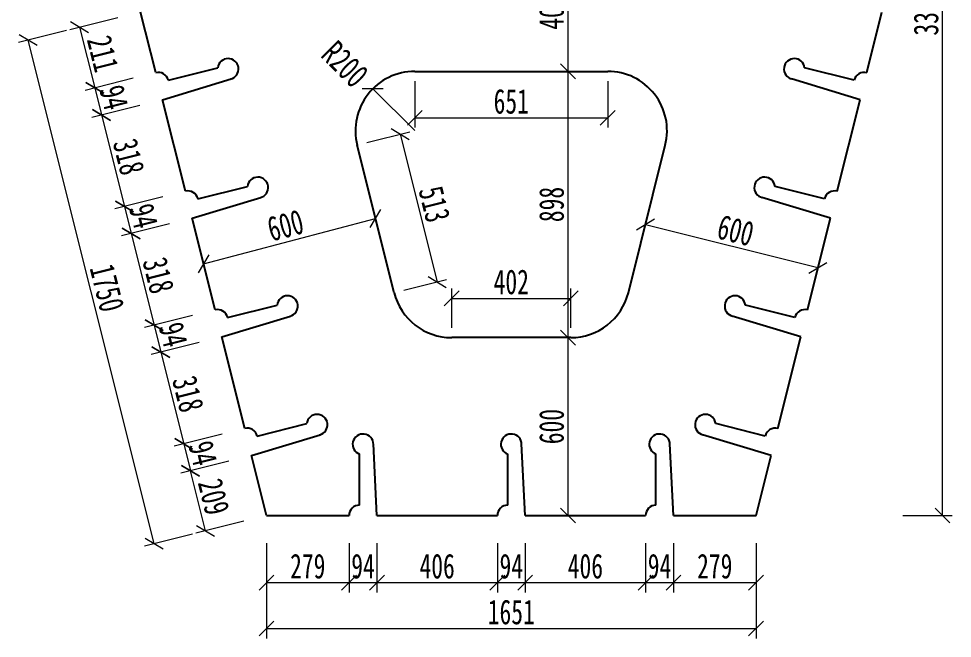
# Model space of a CAD drawing. Header units: millimetres. Extents: x -411717 to -116098, y 0 to 693159.
# Drawn here: x -181480 to -178331, y 379016 to 381106 of the extents above; entities that cross this region are included whole.
import ezdxf

# ---------------------------------------------------------------- set-up
doc = ezdxf.new("R2010")
doc.units = ezdxf.units.MM
doc.header["$LTSCALE"] = 2
doc.header["$PDMODE"] = 3
doc.header["$PDSIZE"] = -10
doc.layers.get('Defpoints').update_dxf_attribs({"color": 8, "lineweight": 9})
doc.layers.add('标注', color=4, linetype='Continuous', lineweight=13)
doc.layers.add('钢板粗线', color=1, linetype='Continuous', lineweight=25)
doc.styles.add('111', font='仿宋_GB2312.ttf', dxfattribs={"width": 0.7})
doc.dimstyles.new('200', dxfattribs={"dimscale": 0, "dimtxt": 2.5, "dimasz": 1.5, "dimexe": 1, "dimexo": 1, "dimgap": 0.4, "dimtad": 1, "dimdec": 0, "dimdsep": 46, "dimtxsty": '111', "dimblk": 'OBLIQUE', "dimcen": 0, "dimclrd": 256, "dimclre": 256, "dimclrt": 256, "dimadec": 1, "dimazin": 2, "dimtfac": 1, "dimtdec": 0, "dimtmove": 2, "dimatfit": 3, "dimfxl": 4, "dimfxlon": 1, "dimtolj": 1, "dimlwd": -1, "dimlwe": -1, "dimarcsym": 0})

# ---------------------------------------------------------------- blocks, each defined once
blk = doc.blocks.new('_Oblique')
at = {"color": 0, "linetype": 'ByBlock', "lineweight": -2}
blk.add_line((-0.5, -0.5), (0.5, 0.5), dxfattribs=at)
blk = doc.blocks.new('*D257')
at = {"layer": 'Defpoints', "color": 0, "transparency": 16777216}
for p in [(-181017.2, 380923.6), (-180994.4, 380832.4), (-181200.3, 380780.9)]:
    blk.add_point(p, dxfattribs=at)
at = {"layer": '标注', "transparency": 16777216}
for p, q in [((-181093.8, 380904.5), (-181255.5, 380864)), ((-181223.1, 380872.1), (-181200.3, 380780.9)), ((-181071, 380813.3), (-181232.7, 380772.8))]:
    blk.add_line(p, q, dxfattribs=at)
at = {"layer": '标注', "transparency": 16777216, "xscale": 50.00000000000006, "yscale": 50.00000000000006, "zscale": 50.00000000000006}
for p, rotation in [((-181223.1, 380872.1), 104.0362434679179), ((-181200.3, 380780.9), 284.0362434679179)]:
    blk.add_blockref('_Oblique', p, dxfattribs=dict(at, rotation=rotation))
at = {"layer": '标注', "transparency": 16777216, "insert": (-181158.4, 380839.9), "char_height": 83.33, "attachment_point": 5, "rotation": 284.0362, "style": '111'}
blk.add_mtext('\\A1;94', dxfattribs=at)
blk = doc.blocks.new('*D258')
at = {"layer": 'Defpoints', "color": 0, "transparency": 16777216}
for p in [(-180994.4, 380832.4), (-180917.2, 380523.6), (-181123.1, 380472.1)]:
    blk.add_point(p, dxfattribs=at)
at = {"layer": '标注', "transparency": 16777216}
for p, q in [((-181071, 380813.3), (-181232.7, 380772.8)), ((-181200.3, 380780.9), (-181123.1, 380472.1)), ((-180993.8, 380504.5), (-181155.5, 380464))]:
    blk.add_line(p, q, dxfattribs=at)
at = {"layer": '标注', "transparency": 16777216, "xscale": 50.00000000000006, "yscale": 50.00000000000006, "zscale": 50.00000000000006}
for p, rotation in [((-181200.3, 380780.9), 104.0362434679265), ((-181123.1, 380472.1), 284.0362434679265)]:
    blk.add_blockref('_Oblique', p, dxfattribs=dict(at, rotation=rotation))
at = {"layer": '标注', "transparency": 16777216, "insert": (-181108.4, 380639.9), "char_height": 83.33, "attachment_point": 5, "rotation": 284.0362, "style": '111'}
blk.add_mtext('\\A1;318', dxfattribs=at)
blk = doc.blocks.new('*D259')
at = {"layer": 'Defpoints', "color": 0, "transparency": 16777216}
for p in [(-180917.2, 380523.6), (-180894.4, 380432.4), (-181100.3, 380380.9)]:
    blk.add_point(p, dxfattribs=at)
at = {"layer": '标注', "transparency": 16777216}
for p, q in [((-180993.8, 380504.5), (-181155.5, 380464)), ((-181123.1, 380472.1), (-181100.3, 380380.9)), ((-180971, 380413.3), (-181132.7, 380372.8))]:
    blk.add_line(p, q, dxfattribs=at)
at = {"layer": '标注', "transparency": 16777216, "xscale": 50.00000000000006, "yscale": 50.00000000000006, "zscale": 50.00000000000006}
for p, rotation in [((-181123.1, 380472.1), 104.0362434679093), ((-181100.3, 380380.9), 284.0362434679093)]:
    blk.add_blockref('_Oblique', p, dxfattribs=dict(at, rotation=rotation))
at = {"layer": '标注', "transparency": 16777216, "insert": (-181058.4, 380439.9), "char_height": 83.33, "attachment_point": 5, "rotation": 284.0362, "style": '111'}
blk.add_mtext('\\A1;94', dxfattribs=at)
blk = doc.blocks.new('*D260')
at = {"layer": 'Defpoints', "color": 0, "transparency": 16777216}
for p in [(-180894.4, 380432.4), (-180817.2, 380123.6), (-181023.1, 380072.1)]:
    blk.add_point(p, dxfattribs=at)
at = {"layer": '标注', "transparency": 16777216}
for p, q in [((-180971, 380413.3), (-181132.7, 380372.8)), ((-181100.3, 380380.9), (-181023.1, 380072.1)), ((-180893.8, 380104.5), (-181055.5, 380064))]:
    blk.add_line(p, q, dxfattribs=at)
at = {"layer": '标注', "transparency": 16777216, "xscale": 50.00000000000006, "yscale": 50.00000000000006, "zscale": 50.00000000000006}
for p, rotation in [((-181100.3, 380380.9), 104.0362434679316), ((-181023.1, 380072.1), 284.0362434679316)]:
    blk.add_blockref('_Oblique', p, dxfattribs=dict(at, rotation=rotation))
at = {"layer": '标注', "transparency": 16777216, "insert": (-181008.4, 380239.9), "char_height": 83.33, "attachment_point": 5, "rotation": 284.0362, "style": '111'}
blk.add_mtext('\\A1;318', dxfattribs=at)
blk = doc.blocks.new('*D261')
at = {"layer": 'Defpoints', "color": 0, "transparency": 16777216}
for p in [(-180817.2, 380123.6), (-180794.4, 380032.4), (-181000.3, 379980.9)]:
    blk.add_point(p, dxfattribs=at)
at = {"layer": '标注', "transparency": 16777216}
for p, q in [((-180893.8, 380104.5), (-181055.5, 380064)), ((-181023.1, 380072.1), (-181000.3, 379980.9)), ((-180871, 380013.3), (-181032.7, 379972.8))]:
    blk.add_line(p, q, dxfattribs=at)
at = {"layer": '标注', "transparency": 16777216, "xscale": 50.00000000000006, "yscale": 50.00000000000006, "zscale": 50.00000000000006}
for p, rotation in [((-181023.1, 380072.1), 104.0362434679437), ((-181000.3, 379980.9), 284.0362434679437)]:
    blk.add_blockref('_Oblique', p, dxfattribs=dict(at, rotation=rotation))
at = {"layer": '标注', "transparency": 16777216, "insert": (-180958.4, 380039.9), "char_height": 83.33, "attachment_point": 5, "rotation": 284.0362, "style": '111'}
blk.add_mtext('\\A1;94', dxfattribs=at)
blk = doc.blocks.new('*D262')
at = {"layer": 'Defpoints', "color": 0, "transparency": 16777216}
for p in [(-180794.4, 380032.4), (-180717.2, 379723.6), (-180923.1, 379672.1)]:
    blk.add_point(p, dxfattribs=at)
at = {"layer": '标注', "transparency": 16777216}
for p, q in [((-180871, 380013.3), (-181032.7, 379972.8)), ((-181000.3, 379980.9), (-180923.1, 379672.1)), ((-180793.8, 379704.5), (-180955.5, 379664))]:
    blk.add_line(p, q, dxfattribs=at)
at = {"layer": '标注', "transparency": 16777216, "xscale": 50.00000000000006, "yscale": 50.00000000000006, "zscale": 50.00000000000006}
for p, rotation in [((-181000.3, 379980.9), 104.0362434679214), ((-180923.1, 379672.1), 284.0362434679215)]:
    blk.add_blockref('_Oblique', p, dxfattribs=dict(at, rotation=rotation))
at = {"layer": '标注', "transparency": 16777216, "insert": (-180908.4, 379839.9), "char_height": 83.33, "attachment_point": 5, "rotation": 284.0362, "style": '111'}
blk.add_mtext('\\A1;318', dxfattribs=at)
blk = doc.blocks.new('*D256')
at = {"layer": 'Defpoints', "color": 0, "transparency": 16777216}
for p in [(-180717.2, 379723.6), (-180694.4, 379632.4), (-180900.3, 379580.9)]:
    blk.add_point(p, dxfattribs=at)
at = {"layer": '标注', "transparency": 16777216}
for p, q in [((-180793.8, 379704.5), (-180955.5, 379664)), ((-180923.1, 379672.1), (-180900.3, 379580.9)), ((-180771, 379613.3), (-180932.7, 379572.8))]:
    blk.add_line(p, q, dxfattribs=at)
at = {"layer": '标注', "transparency": 16777216, "xscale": 50.00000000000006, "yscale": 50.00000000000006, "zscale": 50.00000000000006}
for p, rotation in [((-180923.1, 379672.1), 104.0362434679437), ((-180900.3, 379580.9), 284.0362434679437)]:
    blk.add_blockref('_Oblique', p, dxfattribs=dict(at, rotation=rotation))
at = {"layer": '标注', "transparency": 16777216, "insert": (-180858.4, 379639.9), "char_height": 83.33, "attachment_point": 5, "rotation": 284.0362, "style": '111'}
blk.add_mtext('\\A1;94', dxfattribs=at)
blk = doc.blocks.new('*D310')
at = {"layer": 'Defpoints', "color": 0, "transparency": 16777216}
for p in [(-180365.3, 379430), (-180271.3, 379430), (-180271.3, 379203.8)]:
    blk.add_point(p, dxfattribs=at)
at = {"layer": '标注', "transparency": 16777216}
for p, q in [((-180365.3, 379337.1), (-180365.3, 379170.4)), ((-180271.3, 379337.1), (-180271.3, 379170.4)), ((-180365.3, 379203.8), (-180271.3, 379203.8))]:
    blk.add_line(p, q, dxfattribs=at)
at = {"layer": '标注', "transparency": 16777216, "xscale": 50.00000000000006, "yscale": 50.00000000000006, "zscale": 50.00000000000006, "rotation": 180}
blk.add_blockref('_Oblique', (-180365.3, 379203.8), dxfattribs=at)
at = {"layer": '标注', "transparency": 16777216, "xscale": 50.00000000000006, "yscale": 50.00000000000006, "zscale": 50.00000000000006}
blk.add_blockref('_Oblique', (-180271.3, 379203.8), dxfattribs=at)
at = {"layer": '标注', "transparency": 16777216, "insert": (-180318.3, 379258.8), "char_height": 83.33, "attachment_point": 5, "style": '111'}
blk.add_mtext('\\A1;94', dxfattribs=at)
blk = doc.blocks.new('*D311')
at = {"layer": 'Defpoints', "color": 0, "transparency": 16777216}
for p in [(-180271.3, 379430), (-179865.3, 379430), (-179865.3, 379203.8)]:
    blk.add_point(p, dxfattribs=at)
at = {"layer": '标注', "transparency": 16777216}
for p, q in [((-180271.3, 379337.1), (-180271.3, 379170.4)), ((-179865.3, 379337.1), (-179865.3, 379170.4)), ((-180271.3, 379203.8), (-179865.3, 379203.8))]:
    blk.add_line(p, q, dxfattribs=at)
at = {"layer": '标注', "transparency": 16777216, "xscale": 50.00000000000006, "yscale": 50.00000000000006, "zscale": 50.00000000000006, "rotation": 180}
blk.add_blockref('_Oblique', (-180271.3, 379203.8), dxfattribs=at)
at = {"layer": '标注', "transparency": 16777216, "xscale": 50.00000000000006, "yscale": 50.00000000000006, "zscale": 50.00000000000006}
blk.add_blockref('_Oblique', (-179865.3, 379203.8), dxfattribs=at)
at = {"layer": '标注', "transparency": 16777216, "insert": (-180068.3, 379258.8), "char_height": 83.33, "attachment_point": 5, "style": '111'}
blk.add_mtext('\\A1;406', dxfattribs=at)
blk = doc.blocks.new('*D312')
at = {"layer": 'Defpoints', "color": 0, "transparency": 16777216}
for p in [(-179865.3, 379430), (-179771.3, 379430), (-179771.3, 379203.8)]:
    blk.add_point(p, dxfattribs=at)
at = {"layer": '标注', "transparency": 16777216}
for p, q in [((-179865.3, 379337.1), (-179865.3, 379170.4)), ((-179771.3, 379337.1), (-179771.3, 379170.4)), ((-179865.3, 379203.8), (-179771.3, 379203.8))]:
    blk.add_line(p, q, dxfattribs=at)
at = {"layer": '标注', "transparency": 16777216, "xscale": 50.00000000000006, "yscale": 50.00000000000006, "zscale": 50.00000000000006, "rotation": 180}
blk.add_blockref('_Oblique', (-179865.3, 379203.8), dxfattribs=at)
at = {"layer": '标注', "transparency": 16777216, "xscale": 50.00000000000006, "yscale": 50.00000000000006, "zscale": 50.00000000000006}
blk.add_blockref('_Oblique', (-179771.3, 379203.8), dxfattribs=at)
at = {"layer": '标注', "transparency": 16777216, "insert": (-179818.3, 379258.8), "char_height": 83.33, "attachment_point": 5, "style": '111'}
blk.add_mtext('\\A1;94', dxfattribs=at)
blk = doc.blocks.new('*D313')
at = {"layer": 'Defpoints', "color": 0, "transparency": 16777216}
for p in [(-179771.3, 379430), (-179365.3, 379430), (-179365.3, 379203.8)]:
    blk.add_point(p, dxfattribs=at)
at = {"layer": '标注', "transparency": 16777216}
for p, q in [((-179771.3, 379337.1), (-179771.3, 379170.4)), ((-179365.3, 379337.1), (-179365.3, 379170.4)), ((-179771.3, 379203.8), (-179365.3, 379203.8))]:
    blk.add_line(p, q, dxfattribs=at)
at = {"layer": '标注', "transparency": 16777216, "xscale": 50.00000000000006, "yscale": 50.00000000000006, "zscale": 50.00000000000006, "rotation": 180}
blk.add_blockref('_Oblique', (-179771.3, 379203.8), dxfattribs=at)
at = {"layer": '标注', "transparency": 16777216, "xscale": 50.00000000000006, "yscale": 50.00000000000006, "zscale": 50.00000000000006}
blk.add_blockref('_Oblique', (-179365.3, 379203.8), dxfattribs=at)
at = {"layer": '标注', "transparency": 16777216, "insert": (-179568.3, 379258.8), "char_height": 83.33, "attachment_point": 5, "style": '111'}
blk.add_mtext('\\A1;406', dxfattribs=at)
blk = doc.blocks.new('*D314')
at = {"layer": 'Defpoints', "color": 0, "transparency": 16777216}
for p in [(-179365.3, 379430), (-179271.3, 379430), (-179271.3, 379203.8)]:
    blk.add_point(p, dxfattribs=at)
at = {"layer": '标注', "transparency": 16777216}
for p, q in [((-179365.3, 379337.1), (-179365.3, 379170.4)), ((-179271.3, 379337.1), (-179271.3, 379170.4)), ((-179365.3, 379203.8), (-179271.3, 379203.8))]:
    blk.add_line(p, q, dxfattribs=at)
at = {"layer": '标注', "transparency": 16777216, "xscale": 50.00000000000006, "yscale": 50.00000000000006, "zscale": 50.00000000000006, "rotation": 180}
blk.add_blockref('_Oblique', (-179365.3, 379203.8), dxfattribs=at)
at = {"layer": '标注', "transparency": 16777216, "xscale": 50.00000000000006, "yscale": 50.00000000000006, "zscale": 50.00000000000006}
blk.add_blockref('_Oblique', (-179271.3, 379203.8), dxfattribs=at)
at = {"layer": '标注', "transparency": 16777216, "insert": (-179318.3, 379258.8), "char_height": 83.33, "attachment_point": 5, "style": '111'}
blk.add_mtext('\\A1;94', dxfattribs=at)
blk = doc.blocks.new('*D335')
at = {"layer": 'Defpoints', "color": 0, "transparency": 16777216}
for p in [(-180643.8, 383033.7), (-180643.8, 382664.4), (-181068.3, 380966.4)]:
    blk.add_point(p, dxfattribs=at)
at = {"layer": '标注', "transparency": 16777216}
for p, q in [((-181068.3, 382900.4), (-181068.3, 383067)), ((-180643.8, 382900.4), (-180643.8, 383067)), ((-181068.3, 383033.7), (-180643.8, 383033.7))]:
    blk.add_line(p, q, dxfattribs=at)
at = {"layer": '标注', "transparency": 16777216, "xscale": 50, "yscale": 50, "zscale": 50, "rotation": 180}
blk.add_blockref('_Oblique', (-181068.3, 383033.7), dxfattribs=at)
at = {"layer": '标注', "transparency": 16777216, "xscale": 50, "yscale": 50, "zscale": 50}
blk.add_blockref('_Oblique', (-180643.8, 383033.7), dxfattribs=at)
at = {"layer": '标注', "transparency": 16777216, "insert": (-180856.1, 383088.7), "char_height": 83.33, "attachment_point": 5, "style": '111'}
blk.add_mtext('\\A1;425', dxfattribs=at)
blk = doc.blocks.new('*D336')
at = {"layer": 'Defpoints', "color": 0, "transparency": 16777216}
for p in [(-178568.3, 383033.7), (-178568.3, 382664.4), (-178992.8, 380966.4)]:
    blk.add_point(p, dxfattribs=at)
at = {"layer": '标注', "transparency": 16777216}
for p, q in [((-178992.8, 382900.4), (-178992.8, 383067)), ((-178568.3, 382900.4), (-178568.3, 383067)), ((-178992.8, 383033.7), (-178568.3, 383033.7))]:
    blk.add_line(p, q, dxfattribs=at)
at = {"layer": '标注', "transparency": 16777216, "xscale": 50, "yscale": 50, "zscale": 50, "rotation": 180}
blk.add_blockref('_Oblique', (-178992.8, 383033.7), dxfattribs=at)
at = {"layer": '标注', "transparency": 16777216, "xscale": 50, "yscale": 50, "zscale": 50}
blk.add_blockref('_Oblique', (-178568.3, 383033.7), dxfattribs=at)
at = {"layer": '标注', "transparency": 16777216, "insert": (-178780.6, 383088.7), "char_height": 83.33, "attachment_point": 5, "style": '111'}
blk.add_mtext('\\A1;425', dxfattribs=at)
blk = doc.blocks.new('*D339')
at = {"layer": 'Defpoints', "color": 0, "transparency": 16777216}
for p in [(-181068.3, 381128), (-181017.2, 380923.6), (-181223.1, 380872.1)]:
    blk.add_point(p, dxfattribs=at)
at = {"layer": '标注', "transparency": 16777216}
for p, q in [((-181144.9, 381108.9), (-181306.6, 381068.4)), ((-181274.2, 381076.5), (-181223.1, 380872.1)), ((-181093.8, 380904.5), (-181255.5, 380864))]:
    blk.add_line(p, q, dxfattribs=at)
at = {"layer": '标注', "transparency": 16777216, "xscale": 50, "yscale": 50, "zscale": 50}
for p, rotation in [((-181274.2, 381076.5), 104.0362434685023), ((-181223.1, 380872.1), 284.0362434685023)]:
    blk.add_blockref('_Oblique', p, dxfattribs=dict(at, rotation=rotation))
at = {"layer": '标注', "transparency": 16777216, "insert": (-181195.3, 380987.7), "char_height": 83.33, "attachment_point": 5, "rotation": 284.0362, "style": '111'}
blk.add_mtext('\\A1;211', dxfattribs=at)
blk = doc.blocks.new('*D341')
at = {"layer": 'Defpoints', "color": 0, "transparency": 16777216}
for p in [(-180694.4, 379632.4), (-180900.3, 379580.9), (-180643.8, 379430)]:
    blk.add_point(p, dxfattribs=at)
at = {"layer": '标注', "transparency": 16777216}
for p, q in [((-180771, 379613.3), (-180932.7, 379572.8)), ((-180849.7, 379378.5), (-180900.3, 379580.9)), ((-180720.4, 379410.9), (-180882.1, 379370.4))]:
    blk.add_line(p, q, dxfattribs=at)
at = {"layer": '标注', "transparency": 16777216, "xscale": 50, "yscale": 50, "zscale": 50}
for p, rotation in [((-180900.3, 379580.9), 104.0362434679303), ((-180849.7, 379378.5), 284.0362434679304)]:
    blk.add_blockref('_Oblique', p, dxfattribs=dict(at, rotation=rotation))
at = {"layer": '标注', "transparency": 16777216, "insert": (-180821.7, 379493.1), "char_height": 83.33, "attachment_point": 5, "rotation": 284.0362, "style": '111'}
blk.add_mtext('\\A1;209', dxfattribs=at)
blk = doc.blocks.new('*D342')
at = {"layer": 'Defpoints', "color": 0, "transparency": 16777216}
for p in [(-181068.3, 381128), (-181447.2, 381033.3), (-180643.8, 379430)]:
    blk.add_point(p, dxfattribs=at)
at = {"layer": '标注', "transparency": 16777216}
for p, q in [((-181317.9, 381065.6), (-181479.6, 381025.2)), ((-181022.7, 379335.3), (-181447.2, 381033.3)), ((-180893.4, 379367.6), (-181055.1, 379327.2))]:
    blk.add_line(p, q, dxfattribs=at)
at = {"layer": '标注', "transparency": 16777216, "xscale": 50, "yscale": 50, "zscale": 50}
for p, rotation in [((-181447.2, 381033.3), 104.0362434679269), ((-181022.7, 379335.3), 284.036243467927)]:
    blk.add_blockref('_Oblique', p, dxfattribs=dict(at, rotation=rotation))
at = {"layer": '标注', "transparency": 16777216, "insert": (-181181.6, 380197.6), "char_height": 83.33, "attachment_point": 5, "rotation": 284.0362, "style": '111'}
blk.add_mtext('\\A1;1750', dxfattribs=at)
blk = doc.blocks.new('*D343')
at = {"layer": 'Defpoints', "color": 0, "transparency": 16777216}
for p in [(-180643.8, 379430), (-180365.3, 379430), (-180365.3, 379203.8)]:
    blk.add_point(p, dxfattribs=at)
at = {"layer": '标注', "transparency": 16777216}
for p, q in [((-180643.8, 379337.1), (-180643.8, 379170.4)), ((-180365.3, 379337.1), (-180365.3, 379170.4)), ((-180643.8, 379203.8), (-180365.3, 379203.8))]:
    blk.add_line(p, q, dxfattribs=at)
at = {"layer": '标注', "transparency": 16777216, "xscale": 50, "yscale": 50, "zscale": 50, "rotation": 180}
blk.add_blockref('_Oblique', (-180643.8, 379203.8), dxfattribs=at)
at = {"layer": '标注', "transparency": 16777216, "xscale": 50, "yscale": 50, "zscale": 50}
blk.add_blockref('_Oblique', (-180365.3, 379203.8), dxfattribs=at)
at = {"layer": '标注', "transparency": 16777216, "insert": (-180504.6, 379258.8), "char_height": 83.33, "attachment_point": 5, "style": '111'}
blk.add_mtext('\\A1;279', dxfattribs=at)
blk = doc.blocks.new('*D344')
at = {"layer": 'Defpoints', "color": 0, "transparency": 16777216}
for p in [(-180643.8, 379430), (-178992.8, 379430), (-178992.8, 379049.2)]:
    blk.add_point(p, dxfattribs=at)
at = {"layer": '标注', "transparency": 16777216}
for p, q in [((-180643.8, 379182.5), (-180643.8, 379015.8)), ((-178992.8, 379182.5), (-178992.8, 379015.8)), ((-180643.8, 379049.2), (-178992.8, 379049.2))]:
    blk.add_line(p, q, dxfattribs=at)
at = {"layer": '标注', "transparency": 16777216, "xscale": 50, "yscale": 50, "zscale": 50, "rotation": 180}
blk.add_blockref('_Oblique', (-180643.8, 379049.2), dxfattribs=at)
at = {"layer": '标注', "transparency": 16777216, "xscale": 50, "yscale": 50, "zscale": 50}
blk.add_blockref('_Oblique', (-178992.8, 379049.2), dxfattribs=at)
at = {"layer": '标注', "transparency": 16777216, "insert": (-179818.3, 379104.2), "char_height": 83.33, "attachment_point": 5, "style": '111'}
blk.add_mtext('\\A1;1651', dxfattribs=at)
blk = doc.blocks.new('*D345')
at = {"layer": 'Defpoints', "color": 0, "transparency": 16777216}
for p in [(-179271.3, 379430), (-178992.8, 379430), (-178992.8, 379203.8)]:
    blk.add_point(p, dxfattribs=at)
at = {"layer": '标注', "transparency": 16777216}
for p, q in [((-179271.3, 379337.1), (-179271.3, 379170.4)), ((-178992.8, 379337.1), (-178992.8, 379170.4)), ((-179271.3, 379203.8), (-178992.8, 379203.8))]:
    blk.add_line(p, q, dxfattribs=at)
at = {"layer": '标注', "transparency": 16777216, "xscale": 50, "yscale": 50, "zscale": 50, "rotation": 180}
blk.add_blockref('_Oblique', (-179271.3, 379203.8), dxfattribs=at)
at = {"layer": '标注', "transparency": 16777216, "xscale": 50, "yscale": 50, "zscale": 50}
blk.add_blockref('_Oblique', (-178992.8, 379203.8), dxfattribs=at)
at = {"layer": '标注', "transparency": 16777216, "insert": (-179132.1, 379258.8), "char_height": 83.33, "attachment_point": 5, "style": '111'}
blk.add_mtext('\\A1;279', dxfattribs=at)
blk = doc.blocks.new('*D348')
at = {"layer": 'Defpoints', "color": 0, "transparency": 16777216}
for p in [(-179958.7, 381328), (-180012.9, 380928), (-179627.2, 380928)]:
    blk.add_point(p, dxfattribs=at)
at = {"layer": '标注', "transparency": 16777216}
for p, q in [((-179760.5, 381328), (-179593.8, 381328)), ((-179627.2, 381328), (-179627.2, 380928)), ((-179760.5, 380928), (-179593.8, 380928))]:
    blk.add_line(p, q, dxfattribs=at)
at = {"layer": '标注', "transparency": 16777216, "xscale": 50.00000000000006, "yscale": 50.00000000000006, "zscale": 50.00000000000006}
for p, rotation in [((-179627.2, 381328), 90), ((-179627.2, 380928), 270)]:
    blk.add_blockref('_Oblique', p, dxfattribs=dict(at, rotation=rotation))
at = {"layer": '标注', "transparency": 16777216, "insert": (-179682.2, 381128), "char_height": 83.33, "attachment_point": 5, "rotation": 90, "style": '111'}
blk.add_mtext('\\A1;400', dxfattribs=at)
blk = doc.blocks.new('*D349')
at = {"layer": 'Defpoints', "color": 0, "transparency": 16777216}
for p in [(-180012.9, 380928), (-180012.9, 380030), (-179627.2, 380030)]:
    blk.add_point(p, dxfattribs=at)
at = {"layer": '标注', "transparency": 16777216}
for p, q in [((-179760.5, 380928), (-179593.8, 380928)), ((-179627.2, 380928), (-179627.2, 380030)), ((-179760.5, 380030), (-179593.8, 380030))]:
    blk.add_line(p, q, dxfattribs=at)
at = {"layer": '标注', "transparency": 16777216, "xscale": 50.00000000000006, "yscale": 50.00000000000006, "zscale": 50.00000000000006}
for p, rotation in [((-179627.2, 380928), 90), ((-179627.2, 380030), 270)]:
    blk.add_blockref('_Oblique', p, dxfattribs=dict(at, rotation=rotation))
at = {"layer": '标注', "transparency": 16777216, "insert": (-179682.2, 380479), "char_height": 83.33, "attachment_point": 5, "rotation": 90, "style": '111'}
blk.add_mtext('\\A1;898', dxfattribs=at)
blk = doc.blocks.new('*D350')
at = {"layer": 'Defpoints', "color": 0, "transparency": 16777216}
for p in [(-179859.7, 380030), (-179653, 379430), (-179627.2, 379430)]:
    blk.add_point(p, dxfattribs=at)
at = {"layer": '标注', "transparency": 16777216}
for p, q in [((-179760.5, 380030), (-179593.8, 380030)), ((-179627.2, 380030), (-179627.2, 379430)), ((-179627.2, 379430), (-179593.8, 379430))]:
    blk.add_line(p, q, dxfattribs=at)
at = {"layer": '标注', "transparency": 16777216, "xscale": 50.00000000000006, "yscale": 50.00000000000006, "zscale": 50.00000000000006}
for p, rotation in [((-179627.2, 380030), 90), ((-179627.2, 379430), 270)]:
    blk.add_blockref('_Oblique', p, dxfattribs=dict(at, rotation=rotation))
at = {"layer": '标注', "transparency": 16777216, "insert": (-179682.2, 379730), "char_height": 83.33, "attachment_point": 5, "rotation": 90, "style": '111'}
blk.add_mtext('\\A1;600', dxfattribs=at)
blk = doc.blocks.new('*D351')
at = {"layer": 'Defpoints', "color": 0, "transparency": 16777216}
for p in [(-180275.8, 380431.5), (-180275.5, 380430.5), (-180855.8, 380278)]:
    blk.add_point(p, dxfattribs=at)
at = {"layer": '标注', "transparency": 16777216}
for p, q in [((-180275.8, 380431.5), (-180284.2, 380463.8)), ((-180856.1, 380279), (-180275.8, 380431.5)), ((-180856.1, 380279), (-180864.6, 380311.3))]:
    blk.add_line(p, q, dxfattribs=at)
at = {"layer": '标注', "transparency": 16777216, "xscale": 50.00000000000006, "yscale": 50.00000000000006, "zscale": 50.00000000000006}
for p, rotation in [((-180275.8, 380431.5), 14.72242862134), ((-180856.1, 380279), 194.72242862134)]:
    blk.add_blockref('_Oblique', p, dxfattribs=dict(at, rotation=rotation))
at = {"layer": '标注', "transparency": 16777216, "insert": (-180579.9, 380408.5), "char_height": 83.33, "attachment_point": 5, "rotation": 14.7224, "style": '111'}
blk.add_mtext('\\A1;600', dxfattribs=at)
blk = doc.blocks.new('*D352')
at = {"layer": 'Defpoints', "color": 0, "transparency": 16777216}
for p in [(-179366.1, 380410.9), (-179362.9, 380423.5), (-178780.8, 380278)]:
    blk.add_point(p, dxfattribs=at)
at = {"layer": '标注', "transparency": 16777216}
for p, q in [((-179366.1, 380410.9), (-179374.2, 380378.6)), ((-178784, 380265.4), (-179366.1, 380410.9)), ((-178784, 380265.4), (-178792.1, 380233.1))]:
    blk.add_line(p, q, dxfattribs=at)
at = {"layer": '标注', "transparency": 16777216, "xscale": 50.00000000000006, "yscale": 50.00000000000006, "zscale": 50.00000000000006}
for p, rotation in [((-179366.1, 380410.9), 165.9637565320708), ((-178784, 380265.4), 345.9637565320708)]:
    blk.add_blockref('_Oblique', p, dxfattribs=dict(at, rotation=rotation))
at = {"layer": '标注', "transparency": 16777216, "insert": (-179061.7, 380391.5), "char_height": 83.33, "attachment_point": 5, "rotation": 345.9638, "style": '111'}
blk.add_mtext('\\A1;600', dxfattribs=at)
blk = doc.blocks.new('*D357')
at = {"layer": 'Defpoints', "color": 0, "transparency": 16777216}
for p in [(-180285.3, 380869.2), (-180143.7, 380728)]:
    blk.add_point(p, dxfattribs=at)
at = {"layer": '标注', "transparency": 16777216}
blk.add_line((-180143.7, 380728), (-180285.3, 380869.2), dxfattribs=at)
at = {"layer": '标注', "transparency": 16777216, "xscale": 50.00000000000006, "yscale": 50.00000000000006, "zscale": 50.00000000000006, "rotation": 135.080989238936}
blk.add_blockref('_Oblique', (-180285.3, 380869.2), dxfattribs=at)
at = {"layer": '标注', "transparency": 16777216, "insert": (-180379.2, 380952.3), "char_height": 83.33, "attachment_point": 5, "rotation": 315.081, "style": '111'}
blk.add_mtext('\\A1;R200', dxfattribs=at)
blk = doc.blocks.new('*D358')
at = {"layer": 'Defpoints', "color": 0, "transparency": 16777216}
for p in [(-180143.7, 380928), (-179493, 380928), (-179493, 380771.4)]:
    blk.add_point(p, dxfattribs=at)
at = {"layer": '标注', "transparency": 16777216}
for p, q in [((-180143.7, 380894.7), (-180143.7, 380738.1)), ((-179493, 380894.7), (-179493, 380738.1)), ((-180143.7, 380771.4), (-179493, 380771.4))]:
    blk.add_line(p, q, dxfattribs=at)
at = {"layer": '标注', "transparency": 16777216, "xscale": 50.00000000000006, "yscale": 50.00000000000006, "zscale": 50.00000000000006, "rotation": 180}
blk.add_blockref('_Oblique', (-180143.7, 380771.4), dxfattribs=at)
at = {"layer": '标注', "transparency": 16777216, "xscale": 50.00000000000006, "yscale": 50.00000000000006, "zscale": 50.00000000000006}
blk.add_blockref('_Oblique', (-179493, 380771.4), dxfattribs=at)
at = {"layer": '标注', "transparency": 16777216, "insert": (-179818.3, 380826.4), "char_height": 83.33, "attachment_point": 5, "style": '111'}
blk.add_mtext('\\A1;651', dxfattribs=at)
blk = doc.blocks.new('*D359')
at = {"layer": 'Defpoints', "color": 0, "transparency": 16777216}
for p in [(-180337.7, 380679.5), (-180068.6, 380217.7), (-180213.2, 380181.5)]:
    blk.add_point(p, dxfattribs=at)
at = {"layer": '标注', "transparency": 16777216}
for p, q in [((-180305.4, 380687.6), (-180160.8, 380723.7)), ((-180193.1, 380715.7), (-180068.6, 380217.7)), ((-180180.9, 380189.6), (-180036.3, 380225.7))]:
    blk.add_line(p, q, dxfattribs=at)
at = {"layer": '标注', "transparency": 16777216, "xscale": 50.00000000000006, "yscale": 50.00000000000006, "zscale": 50.00000000000006}
for p, rotation in [((-180193.1, 380715.7), 104.0362434679375), ((-180068.6, 380217.7), 284.0362434679375)]:
    blk.add_blockref('_Oblique', p, dxfattribs=dict(at, rotation=rotation))
at = {"layer": '标注', "transparency": 16777216, "insert": (-180077.5, 380480), "char_height": 83.33, "attachment_point": 5, "rotation": 284.0362, "style": '111'}
blk.add_mtext('\\A1;513', dxfattribs=at)
blk = doc.blocks.new('*D360')
at = {"layer": 'Defpoints', "color": 0, "transparency": 16777216}
for p in [(-179617.5, 380162.5), (-180019.2, 380030), (-179617.5, 380030)]:
    blk.add_point(p, dxfattribs=at)
at = {"layer": '标注', "transparency": 16777216}
for p, q in [((-180019.2, 380063.3), (-180019.2, 380195.9)), ((-179617.5, 380063.3), (-179617.5, 380195.9)), ((-180019.2, 380162.5), (-179617.5, 380162.5))]:
    blk.add_line(p, q, dxfattribs=at)
at = {"layer": '标注', "transparency": 16777216, "xscale": 50.00000000000006, "yscale": 50.00000000000006, "zscale": 50.00000000000006, "rotation": 180}
blk.add_blockref('_Oblique', (-180019.2, 380162.5), dxfattribs=at)
at = {"layer": '标注', "transparency": 16777216, "xscale": 50.00000000000006, "yscale": 50.00000000000006, "zscale": 50.00000000000006}
blk.add_blockref('_Oblique', (-179617.5, 380162.5), dxfattribs=at)
at = {"layer": '标注', "transparency": 16777216, "insert": (-179818.3, 380217.5), "char_height": 83.33, "attachment_point": 5, "style": '111'}
blk.add_mtext('\\A1;402', dxfattribs=at)
blk = doc.blocks.new('*D440')
at = {"layer": 'Defpoints', "color": 0, "transparency": 16777216}
for p in [(-179132.1, 382826), (-178364.2, 382826), (-179132.1, 379430)]:
    blk.add_point(p, dxfattribs=at)
at = {"layer": '标注', "transparency": 16777216}
for p, q in [((-178497.5, 382826), (-178330.9, 382826)), ((-178364.2, 379430), (-178364.2, 382826)), ((-178497.5, 379430), (-178330.9, 379430))]:
    blk.add_line(p, q, dxfattribs=at)
at = {"layer": '标注', "transparency": 16777216, "xscale": 50.00000000000006, "yscale": 50.00000000000006, "zscale": 50.00000000000006}
for p, rotation in [((-178364.2, 382826), 90), ((-178364.2, 379430), 270)]:
    blk.add_blockref('_Oblique', p, dxfattribs=dict(at, rotation=rotation))
at = {"layer": '标注', "transparency": 16777216, "insert": (-178419.2, 381128), "char_height": 83.33, "attachment_point": 5, "rotation": 90, "style": '111'}
blk.add_mtext('\\A1;3396', dxfattribs=at)

msp = doc.modelspace()

# ---------------------------------------------------------------- linework, layer by layer
at = {"layer": '钢板粗线'}
for p, q in [((-181017.2, 380923.6), (-181068.3, 381128)), ((-178619.4, 380923.6), (-178568.3, 381128)), ((-180974.8, 380898.1), (-180807.8, 380939.9)), ((-180143.7, 380928), (-179493, 380928)), ((-178661.9, 380898.1), (-178828.9, 380939.9)), ((-180994.4, 380832.4), (-180762.8, 380902.7)), ((-178642.2, 380832.4), (-178873.8, 380902.7)), ((-180917.2, 380523.6), (-180994.4, 380832.4)), ((-178719.4, 380523.6), (-178642.2, 380832.4)), ((-180213.2, 380181.5), (-180337.7, 380679.5)), ((-179423.4, 380181.5), (-179298.9, 380679.5)), ((-180874.8, 380498.1), (-180707.8, 380539.9)), ((-178761.9, 380498.1), (-178928.9, 380539.9)), ((-180894.4, 380432.4), (-180662.8, 380502.7)), ((-178742.2, 380432.4), (-178973.8, 380502.7)), ((-180817.2, 380123.6), (-180894.4, 380432.4)), ((-178819.4, 380123.6), (-178742.2, 380432.4)), ((-180774.8, 380098.1), (-180607.8, 380139.9)), ((-178861.9, 380098.1), (-179028.9, 380139.9)), ((-180794.4, 380032.4), (-180562.8, 380102.7)), ((-178842.2, 380032.4), (-179073.8, 380102.7)), ((-180717.2, 379723.6), (-180794.4, 380032.4)), ((-179617.5, 380030), (-180019.2, 380030)), ((-178919.4, 379723.6), (-178842.2, 380032.4)), ((-180674.8, 379698.1), (-180507.8, 379739.9)), ((-178961.9, 379698.1), (-179128.9, 379739.9)), ((-180694.4, 379632.4), (-180462.8, 379702.7)), ((-178942.2, 379632.4), (-179173.8, 379702.7)), ((-180271.3, 379430), (-180283.4, 379671.7)), ((-179771.3, 379430), (-179783.4, 379671.7)), ((-179271.3, 379430), (-179283.4, 379671.7)), ((-180330.3, 379465), (-180330.3, 379637.1)), ((-179830.3, 379465), (-179830.3, 379637.1)), ((-179330.3, 379465), (-179330.3, 379637.1)), ((-180643.8, 379430), (-180694.4, 379632.4)), ((-178992.8, 379430), (-178942.2, 379632.4)), ((-180643.8, 379430), (-180365.3, 379430)), ((-180271.3, 379430), (-179865.3, 379430)), ((-179771.3, 379430), (-179365.3, 379430)), ((-179271.3, 379430), (-178992.8, 379430))]:
    msp.add_line(p, q, dxfattribs=at)
for centre, radius, start, end in [((-180773, 380936.2), 35, 284.0362, 173.9852), ((-178863.7, 380936.2), 35, 6.0148, 255.9638), ((-180143.7, 380728), 200, 90, 194.0362), ((-179493, 380728), 200, 345.9638, 90), ((-181008.7, 380889.6), 35, 14.0362, 104.0362), ((-178627.9, 380889.6), 35, 75.9638, 165.9638), ((-180673, 380536.2), 35, 284.0362, 173.9852), ((-178963.7, 380536.2), 35, 6.0148, 255.9638), ((-180908.7, 380489.6), 35, 14.0362, 104.0362), ((-178727.9, 380489.6), 35, 75.9638, 165.9638), ((-180019.2, 380230), 200, 194.0362, 270), ((-179617.5, 380230), 200, 270, 345.9638), ((-180573, 380136.2), 35, 284.0362, 173.9852), ((-179063.7, 380136.2), 35, 6.0148, 255.9638), ((-180808.7, 380089.6), 35, 14.0362, 104.0362), ((-178827.9, 380089.6), 35, 75.9638, 165.9638), ((-180473, 379736.2), 35, 284.0362, 173.9852), ((-179163.7, 379736.2), 35, 6.0148, 255.9638), ((-180708.7, 379689.6), 35, 14.0362, 104.0362), ((-180318.3, 379670), 35, 0, 249.949), ((-179818.3, 379670), 35, 0, 249.949), ((-179318.3, 379670), 35, 0, 249.949), ((-178927.9, 379689.6), 35, 75.9638, 165.9638), ((-180330.3, 379430), 35, 90, 180), ((-179830.3, 379430), 35, 90, 180), ((-179330.3, 379430), 35, 90, 180)]:
    msp.add_arc(centre, radius, start, end, dxfattribs=at)

# ---------------------------------------------------------------- dimensions: what is measured, and where the dimension line sits
at = {"layer": '标注'}
for base, p1, p2, override, picture, middle in [((-180643.8373562, 383033.7163943), (-181068.3373562, 380966.3920889), (-180643.8373562, 382664.3920889), {"dimscale": 33.333333, "dimlfac": -1, "dimadec": 3, "dimarcsym": 1}, '*D335', (-180856.0873562, 383088.7163943)), ((-178568.3373562, 383033.7163943), (-178992.8373562, 380966.3920889), (-178568.3373562, 382664.3920889), {"dimscale": 33.333333, "dimlfac": -1, "dimadec": 3, "dimarcsym": 1}, '*D336', (-178780.5873562, 383088.7163943)), ((-180271.3, 379203.8), (-180365.3, 379430), (-180271.3, 379430), {"dimscale": 33.333333, "dimadec": 3, "dimarcsym": 1}, '*D310', (-180318.3, 379258.8)), ((-179865.3, 379203.8), (-180271.3, 379430), (-179865.3, 379430), {"dimscale": 33.333333, "dimadec": 3, "dimarcsym": 1}, '*D311', (-180068.3, 379258.8)), ((-179771.3, 379203.8), (-179865.3, 379430), (-179771.3, 379430), {"dimscale": 33.333333, "dimadec": 3, "dimarcsym": 1}, '*D312', (-179818.3, 379258.8)), ((-179365.3, 379203.8), (-179771.3, 379430), (-179365.3, 379430), {"dimscale": 33.333333, "dimadec": 3, "dimarcsym": 1}, '*D313', (-179568.3, 379258.8)), ((-179271.3, 379203.8), (-179365.3, 379430), (-179271.3, 379430), {"dimscale": 33.333333, "dimadec": 3, "dimarcsym": 1}, '*D314', (-179318.3, 379258.8))]:
    dim = msp.add_linear_dim(base=base, p1=p1, p2=p2, dimstyle='200', override=override, dxfattribs=at)
    dim.commit()
    dim.dimension.update_dxf_attribs({"geometry": picture, "text_midpoint": middle})
for base, p1, p2, picture, middle in [((-178364.2, 382826), (-179132.1, 379430), (-179132.1, 382826), '*D440', (-178419.2, 381128)), ((-179627.2, 380928), (-179958.7, 381328), (-180012.9, 380928), '*D348', (-179682.2, 381128)), ((-179627.2, 380030), (-180012.9, 380928), (-180012.9, 380030), '*D349', (-179682.2, 380479)), ((-179627.2, 379430), (-179859.7, 380030), (-179653, 379430), '*D350', (-179682.2, 379730))]:
    dim = msp.add_linear_dim(base=base, p1=p1, p2=p2, angle=90, dimstyle='200', override={"dimscale": 33.333333, "dimadec": 3, "dimarcsym": 1}, dxfattribs=at)
    dim.commit()
    dim.dimension.update_dxf_attribs({"geometry": picture, "text_midpoint": middle})
for p1, p2, distance, override, picture, middle in [((-180643.8, 379430), (-181068.3, 381128), 390.5, {"dimscale": 33.333333, "dimlfac": -1, "dimadec": 3, "dimarcsym": 1}, '*D342', (-181181.6, 380197.6)), ((-181068.3, 381128), (-181017.2, 380923.6), -212.2, {"dimscale": 33.333333, "dimlfac": -1, "dimadec": 3, "dimarcsym": 1}, '*D339', (-181195.3, 380987.7)), ((-180143.7, 380928), (-179493, 380928), -156.6, {"dimscale": 33.333333, "dimadec": 3, "dimarcsym": 1}, '*D358', (-179818.3, 380826.4)), ((-181017.2, 380923.6), (-180994.4, 380832.4), -212.2, {"dimscale": 33.333333, "dimadec": 3, "dimarcsym": 1}, '*D257', (-181158.4, 380839.9)), ((-180994.4, 380832.4), (-180917.2, 380523.6), -212.2, {"dimscale": 33.333333, "dimadec": 3, "dimarcsym": 1}, '*D258', (-181108.4, 380639.9)), ((-180337.7, 380679.5), (-180213.2, 380181.5), 149.1, {"dimscale": 33.333333, "dimadec": 3, "dimarcsym": 1}, '*D359', (-180077.5, 380480)), ((-180917.2, 380523.6), (-180894.4, 380432.4), -212.2, {"dimscale": 33.333333, "dimadec": 3, "dimarcsym": 1}, '*D259', (-181058.4, 380439.9)), ((-180855.8, 380278), (-180275.5, 380430.5), 1.1, {"dimscale": 33.333333, "dimadec": 3, "dimarcsym": 1}, '*D351', (-180579.9, 380408.5)), ((-178780.8, 380278), (-179362.9, 380423.5), 13, {"dimscale": 33.333333, "dimadec": 3, "dimarcsym": 1}, '*D352', (-179061.7, 380391.5)), ((-180894.4, 380432.4), (-180817.2, 380123.6), -212.2, {"dimscale": 33.333333, "dimadec": 3, "dimarcsym": 1}, '*D260', (-181008.4, 380239.9)), ((-180019.2, 380030), (-179617.5, 380030), 132.5, {"dimscale": 33.333333, "dimadec": 3, "dimarcsym": 1}, '*D360', (-179818.3, 380217.5)), ((-180817.2, 380123.6), (-180794.4, 380032.4), -212.2, {"dimscale": 33.333333, "dimadec": 3, "dimarcsym": 1}, '*D261', (-180958.4, 380039.9)), ((-180794.4, 380032.4), (-180717.2, 379723.6), -212.2, {"dimscale": 33.333333, "dimadec": 3, "dimarcsym": 1}, '*D262', (-180908.4, 379839.9)), ((-180717.2, 379723.6), (-180694.4, 379632.4), -212.2, {"dimscale": 33.333333, "dimadec": 3, "dimarcsym": 1}, '*D256', (-180858.4, 379639.9)), ((-180643.8, 379430), (-180694.4, 379632.4), 212.2, {"dimscale": 33.333333, "dimlfac": -1, "dimadec": 3, "dimarcsym": 1}, '*D341', (-180821.7, 379493.1)), ((-180643.8373562, 379430.0062171), (-180365.3373562, 379430.0062171), -226.2518164, {"dimscale": 33.333333, "dimlfac": -1, "dimadec": 3, "dimarcsym": 1}, '*D343', (-180504.5873562, 379258.7544007)), ((-180643.8, 379430), (-178992.8, 379430), -380.8, {"dimscale": 33.333333, "dimlfac": -1, "dimadec": 3, "dimarcsym": 1}, '*D344', (-179818.3, 379104.2)), ((-179271.3373562, 379430.0062171), (-178992.8373562, 379430.0062171), -226.2518164, {"dimscale": 33.333333, "dimlfac": -1, "dimadec": 3, "dimarcsym": 1}, '*D345', (-179132.0873562, 379258.7544007))]:
    dim = msp.add_aligned_dim(p1=p1, p2=p2, distance=distance, dimstyle='200', override=override, dxfattribs=at)
    dim.commit()
    dim.dimension.update_dxf_attribs({"geometry": picture, "text_midpoint": middle})
dim = msp.add_radius_dim(center=(-180143.7, 380728), mpoint=(-180285.3, 380869.2), dimstyle='200', override={"dimscale": 33.333333, "dimadec": 3, "dimarcsym": 1}, dxfattribs=at)
dim.commit()
dim.dimension.update_dxf_attribs({"geometry": '*D357', "text_midpoint": (-180379.2, 380952.3), "dimtype": 164})

doc.saveas('drawing.dxf')
